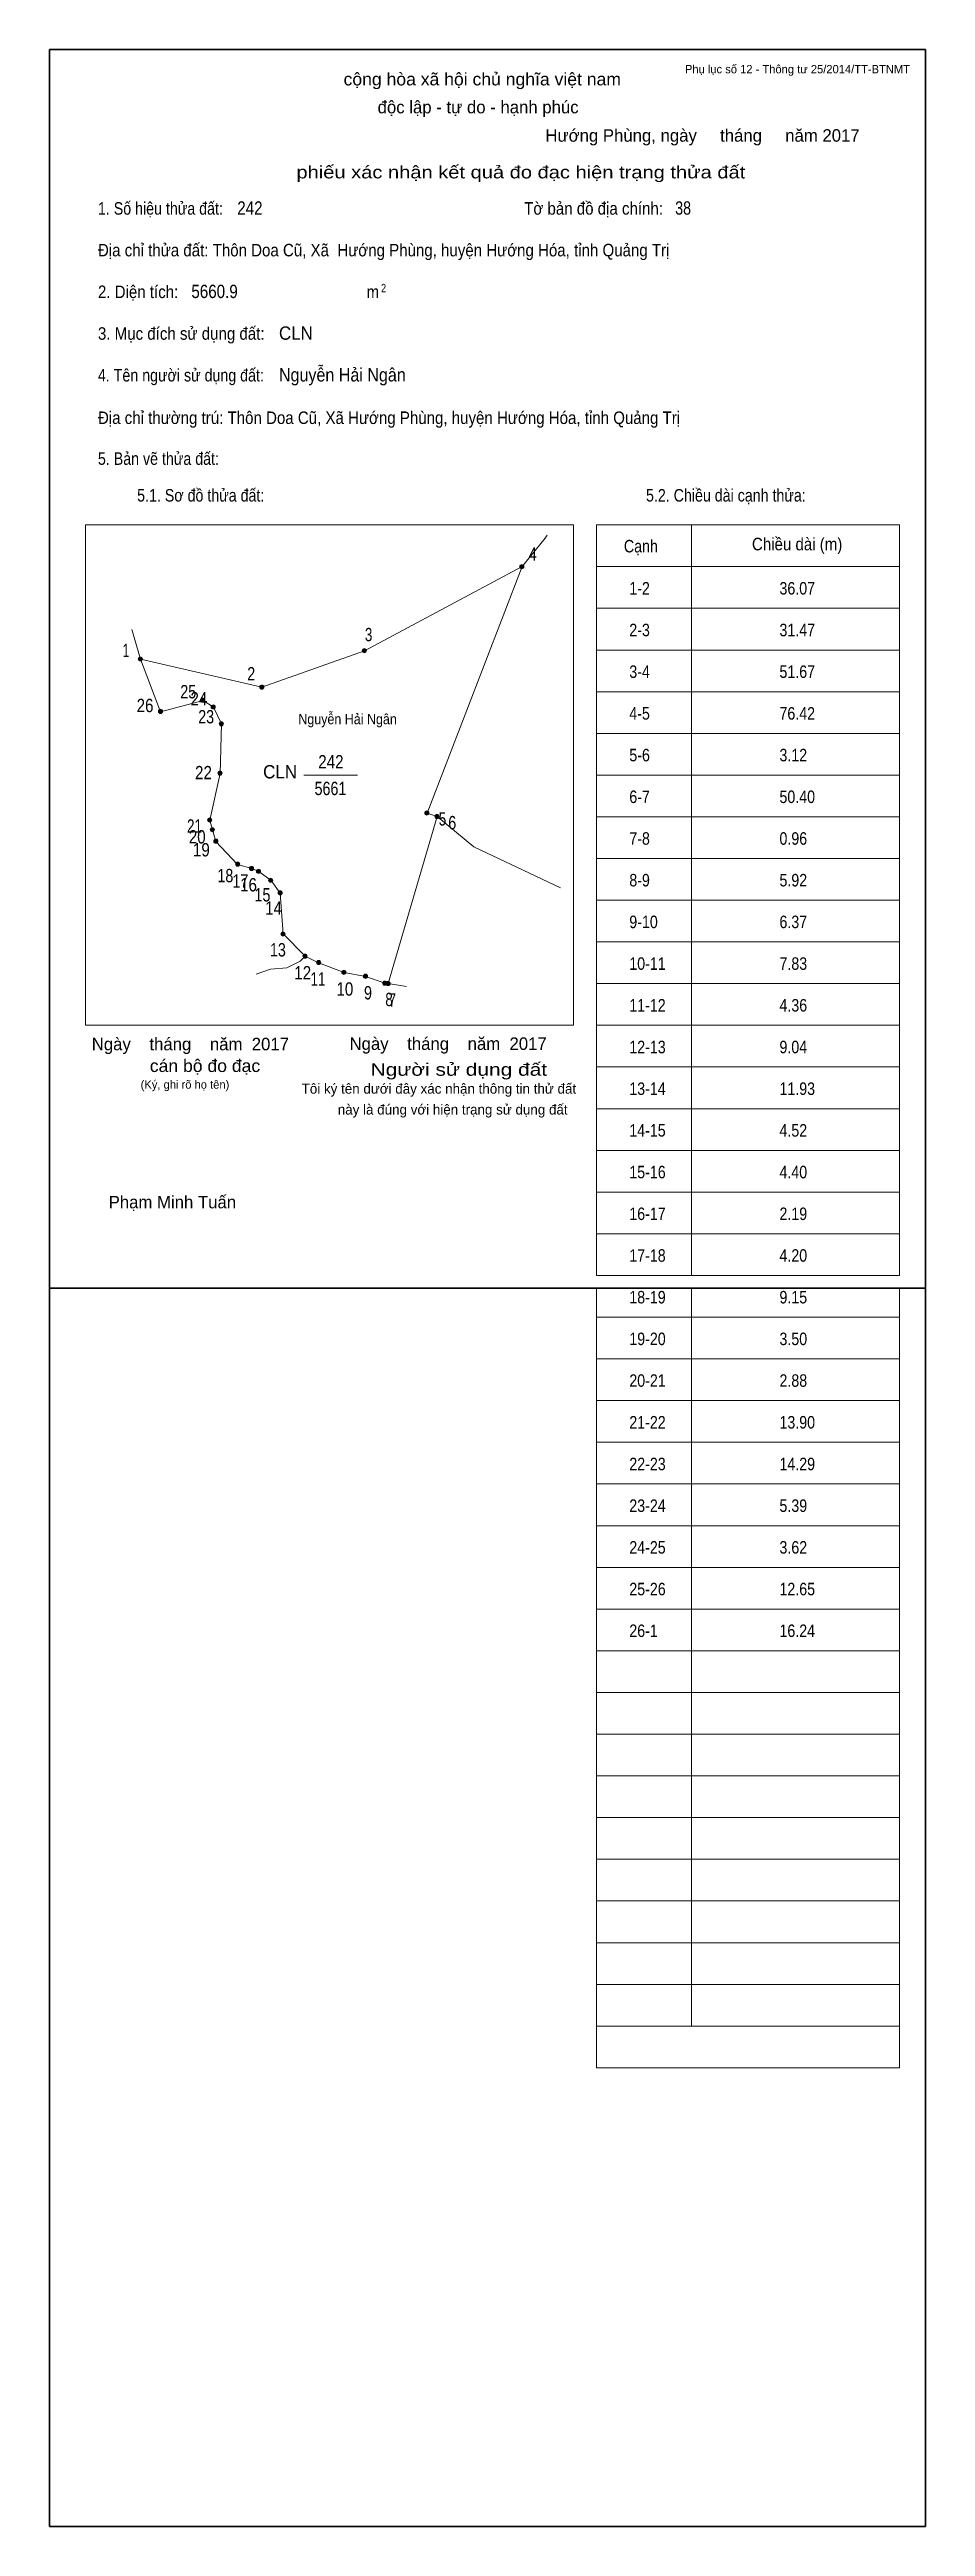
# Model space of a CAD drawing. Header units: centimetres. Extents: x 0 to 21, y -29.7 to 29.7.
import ezdxf
from ezdxf.enums import TextEntityAlignment as Align

# ---------------------------------------------------------------- set-up
doc = ezdxf.new("R2010")
doc.units = ezdxf.units.CM
doc.header["$LTSCALE"] = 0.12
for name, color, linetype in [('2', 7, 'Continuous'), ('30', 7, 'Continuous'), ('34', 7, 'Continuous')]:
    doc.layers.add(name, color=color, linetype=linetype)
for name, color, linetype, lineweight in [('32', 7, 'Continuous', 13), ('33', 7, 'Continuous', 13), ('6', 7, 'Continuous', 13), ('63', 7, 'Continuous', 13)]:
    doc.layers.add(name, color=color, linetype=linetype, lineweight=lineweight)

msp = doc.modelspace()

# ---------------------------------------------------------------- hatches: boundary and pattern name
at = {"layer": '32'}
for points in [[(11.3736, 17.3004, 1), (11.2736, 17.3004, 1)], [(2.2264, 15.0828, 1), (2.1264, 15.0828, 1)], [(7.5972, 15.2825, 1), (7.4972, 15.2825, 1)], [(5.1393, 14.4107, 1), (5.0393, 14.4107, 1)], [(2.7103, 13.8273, 1), (2.6103, 13.8273, 1)], [(3.723, 14.0983, 1), (3.623, 14.0983, 1)], [(3.9733, 13.9326, 1), (3.8733, 13.9326, 1)], [(4.1697, 13.5315, 1), (4.0697, 13.5315, 1)], [(4.1374, 12.3481, 1), (4.0374, 12.3481, 1)], [(9.0947, 11.3917, 1), (8.9947, 11.3917, 1)], [(9.34, 11.3089, 1), (9.24, 11.3089, 1)], [(3.8904, 11.2227, 1), (3.7904, 11.2227, 1)], [(3.9526, 10.9923, 1), (3.8526, 10.9923, 1)], [(4.0379, 10.7147, 1), (3.9379, 10.7147, 1)], [(4.5608, 10.1661, 1), (4.4608, 10.1661, 1)], [(4.8931, 10.0617, 1), (4.7931, 10.0617, 1)], [(5.0614, 9.9937, 1), (4.9614, 9.9937, 1)], [(5.3531, 9.7749, 1), (5.2531, 9.7749, 1)], [(5.5793, 9.4766, 1), (5.4793, 9.4766, 1)], [(5.6464, 8.4904, 1), (5.5464, 8.4904, 1)], [(6.1743, 7.9592, 1), (6.0743, 7.9592, 1)], [(6.5008, 7.8043, 1), (6.4008, 7.8043, 1)], [(7.1058, 7.5689, 1), (7.0058, 7.5689, 1)], [(7.6254, 7.4761, 1), (7.5254, 7.4761, 1)], [(8.0878, 7.312, 1), (7.9878, 7.312, 1)], [(8.1665, 7.3004, 1), (8.0665, 7.3004, 1)]]:
    msp.add_hatch(color=256, dxfattribs=at).paths.add_polyline_path(points)

# ---------------------------------------------------------------- linework, layer by layer
for centre in [(11.3236, 17.3004), (2.1764, 15.0828), (7.5472, 15.2825), (5.0893, 14.4107), (2.6603, 13.8273), (3.673, 14.0983), (3.9233, 13.9326), (4.1197, 13.5315), (4.0874, 12.3481), (9.0447, 11.3917), (9.29, 11.3089), (3.8404, 11.2227), (3.9026, 10.9923), (3.9879, 10.7147), (4.5108, 10.1661), (4.8431, 10.0617), (5.0114, 9.9937), (5.3031, 9.7749), (5.5293, 9.4766), (5.5964, 8.4904), (6.1243, 7.9592), (6.4508, 7.8043), (7.0558, 7.5689), (7.5754, 7.4761), (8.0378, 7.312), (8.1165, 7.3004)]:
    msp.add_circle(centre, 0.05, dxfattribs=at)
at = {"layer": '33'}
msp.add_line((6.1, 12.3), (7.38, 12.3), dxfattribs=at)
at = {"layer": '6'}
for p, q in [((2.18, 15.08), (1.97, 15.79)), ((2.66, 13.82), (2.18, 15.08)), ((9.29, 11.31), (8.12, 7.3)), ((6.45, 7.8), (6.13, 7.96)), ((8.56, 7.23), (8.12, 7.3))]:
    msp.add_line(p, q, dxfattribs=at)
for points in [[(11.93, 18.05), (11.88, 17.98), (11.33, 17.3)], [(2.18, 15.08), (5.09, 14.41), (7.55, 15.28), (11.33, 17.3)], [(11.33, 17.3), (9.05, 11.39), (9.29, 11.31)], [(2.66, 13.82), (3.68, 14.09), (3.93, 13.93), (4.12, 13.53), (4.09, 12.34)], [(4.09, 12.34), (3.84, 11.22), (3.91, 10.99)], [(12.25, 9.6), (10.17, 10.58), (9.29, 11.31)], [(4.85, 10.06), (4.51, 10.16), (3.99, 10.71), (3.91, 10.99)], [(6.13, 7.96), (5.6, 8.49), (5.53, 9.47), (5.31, 9.77), (5.02, 9.99), (4.85, 10.06)], [(6.13, 7.96), (6.01, 7.84), (5.69, 7.68), (5.3, 7.65), (4.95, 7.53)], [(6.45, 7.8), (7.06, 7.57), (7.58, 7.47)], [(8.12, 7.3), (8.04, 7.31), (7.58, 7.47)]]:
    msp.add_lwpolyline(points, dxfattribs=at)
at = {"layer": '63'}
for p, q in [((0.86, 18.3), (12.56, 18.3)), ((0.86, 6.3), (0.86, 18.3)), ((12.56, 6.3), (12.56, 18.3)), ((13.11, 18.3), (20.38, 18.3)), ((13.11, 0.3), (13.11, 18.3)), ((15.39, 0.3), (15.39, 18.3)), ((20.38, 0.3), (20.38, 18.3)), ((13.11, 17.3), (20.38, 17.3)), ((13.11, 16.3), (20.38, 16.3)), ((13.11, 15.3), (20.38, 15.3)), ((13.11, 14.3), (20.38, 14.3)), ((13.11, 13.3), (20.38, 13.3)), ((13.11, 12.3), (20.38, 12.3)), ((13.11, 11.3), (20.38, 11.3)), ((13.11, 10.3), (20.38, 10.3)), ((13.11, 9.3), (20.38, 9.3)), ((13.11, 8.3), (20.38, 8.3)), ((13.11, 7.3), (20.38, 7.3)), ((0.86, 6.3), (12.56, 6.3)), ((13.11, 6.3), (20.38, 6.3)), ((13.11, 5.3), (20.38, 5.3)), ((13.11, 4.3), (20.38, 4.3)), ((13.11, 3.3), (20.38, 3.3)), ((13.11, 2.3), (20.38, 2.3)), ((13.11, 1.3), (20.38, 1.3)), ((13.11, 0.3), (20.38, 0.3)), ((13.11, -18.7), (13.11, 0)), ((15.39, -17.7), (15.39, 0)), ((20.38, -18.7), (20.38, 0)), ((13.11, -0.7), (20.38, -0.7)), ((13.11, -0.7), (20.38, -0.7)), ((13.11, -1.7), (20.38, -1.7)), ((13.11, -2.7), (20.38, -2.7)), ((13.11, -3.7), (20.38, -3.7)), ((13.11, -4.7), (20.38, -4.7)), ((13.11, -5.7), (20.38, -5.7)), ((13.11, -6.7), (20.38, -6.7)), ((13.11, -7.7), (20.38, -7.7)), ((13.11, -8.7), (20.38, -8.7)), ((13.11, -9.7), (20.38, -9.7)), ((13.11, -10.7), (20.38, -10.7)), ((13.11, -11.7), (20.38, -11.7)), ((13.11, -12.7), (20.38, -12.7)), ((13.11, -13.7), (20.38, -13.7)), ((13.11, -14.7), (20.38, -14.7)), ((13.11, -15.7), (20.38, -15.7)), ((13.11, -16.7), (20.38, -16.7)), ((13.11, -17.7), (20.38, -17.7)), ((13.11, -18.7), (20.38, -18.7))]:
    msp.add_line(p, q, dxfattribs=at)
at = {"layer": '63', "lineweight": 35}
for points in [[(0, 0), (0, 29.7), (21, 29.7), (21, 0)], [(0, -29.7), (0, 0), (21, 0), (21, -29.7)]]:
    msp.add_lwpolyline(points, close=True, dxfattribs=at)

# ---------------------------------------------------------------- texts
at = {"layer": '2', "width": 0.9}
msp.add_text('Nguyễn Hải Ngân', height=0.2486, dxfattribs=at).set_placement((7.145, 13.52), align=Align.CENTER)
at = {"layer": '30', "width": 0.85}
for s, p in [('1-2', (13.9, 16.63)), ('36.07', (17.5, 16.63)), ('2-3', (13.9, 15.63)), ('31.47', (17.5, 15.63)), ('3-4', (13.9, 14.63)), ('51.67', (17.5, 14.63)), ('4-5', (13.9, 13.63)), ('76.42', (17.5, 13.63)), ('5-6', (13.9, 12.63)), ('3.12', (17.5, 12.63)), ('6-7', (13.9, 11.63)), ('50.40', (17.5, 11.63)), ('7-8', (13.9, 10.63)), ('0.96', (17.5, 10.63)), ('8-9', (13.9, 9.63)), ('5.92', (17.5, 9.63)), ('9-10', (13.9, 8.63)), ('6.37', (17.5, 8.63)), ('10-11', (13.9, 7.63)), ('7.83', (17.5, 7.63)), ('11-12', (13.9, 6.63)), ('4.36', (17.5, 6.63)), ('12-13', (13.9, 5.63)), ('9.04', (17.5, 5.63)), ('13-14', (13.9, 4.63)), ('11.93', (17.5, 4.63)), ('14-15', (13.9, 3.63)), ('4.52', (17.5, 3.63)), ('15-16', (13.9, 2.63)), ('4.40', (17.5, 2.63)), ('16-17', (13.9, 1.63)), ('2.19', (17.5, 1.63)), ('17-18', (13.9, 0.63)), ('4.20', (17.5, 0.63)), ('18-19', (13.9, -0.37)), ('9.15', (17.5, -0.37)), ('19-20', (13.9, -1.37)), ('3.50', (17.5, -1.37)), ('20-21', (13.9, -2.37)), ('2.88', (17.5, -2.37)), ('21-22', (13.9, -3.37)), ('13.90', (17.5, -3.37)), ('22-23', (13.9, -4.37)), ('14.29', (17.5, -4.37)), ('23-24', (13.9, -5.37)), ('5.39', (17.5, -5.37)), ('24-25', (13.9, -6.37)), ('3.62', (17.5, -6.37)), ('25-26', (13.9, -7.37)), ('12.65', (17.5, -7.37)), ('26-1', (13.9, -8.37)), ('16.24', (17.5, -8.37))]:
    msp.add_text(s, height=0.3, dxfattribs=at).set_placement(p)
at = {"layer": '32'}
for s, width, p in [('4', 0.8, (11.585, 17.44)), ('1', 0.65, (1.83, 15.13)), ('3', 0.75, (7.65, 15.51)), ('2', 0.8, (4.835, 14.57)), ('25', 0.8, (3.325, 14.14)), ('24', 0.85, (3.58, 13.97)), ('26', 0.85, (2.29, 13.81)), ('23', 0.8, (3.755, 13.54)), ('22', 0.85, (3.69, 12.2)), ('5', 0.75, (9.42, 11.09)), ('6', 0.8, (9.655, 11)), ('21', 0.75, (3.475, 10.92)), ('20', 0.85, (3.54, 10.66)), ('19', 0.85, (3.64, 10.35)), ('18', 0.8, (4.215, 9.73)), ('17', 0.8, (4.575, 9.6)), ('16', 0.85, (4.77, 9.51)), ('15', 0.8, (5.105, 9.27)), ('14', 0.85, (5.37, 8.95)), ('13', 0.8, (5.475, 7.95)), ('12', 0.85, (6.07, 7.4)), ('11', 0.75, (6.435, 7.25)), ('10', 0.85, (7.08, 7.01)), ('9', 0.8, (7.635, 6.92)), ('8', 0.75, (8.14, 6.76)), ('7', 0.75, (8.22, 6.75))]:
    msp.add_text(s, height=0.32, dxfattribs=dict(at, width=width)).set_placement(p, align=Align.CENTER)
at = {"layer": '33'}
for s, width, p in [('242', 0.85, (6.745, 12.46)), ('5661', 0.8, (6.735, 11.82))]:
    msp.add_text(s, height=0.32, dxfattribs=dict(at, width=width)).set_placement(p, align=Align.CENTER)
at = {"layer": '34'}
for s, width, p in [('242', 0.85, (4.5, 25.74)), ('38', 0.8, (15, 25.74)), ('5660.9', 0.85, (3.4, 23.74)), ('CLN', 0.95, (5.5, 22.74)), ('Nguyễn Hải Ngân', 0.9, (5.5, 21.74)), ('CLN', 0.95, (5.12, 12.22))]:
    msp.add_text(s, height=0.32, dxfattribs=dict(at, width=width)).set_placement(p)
at = {"layer": '63', "width": 1.05}
msp.add_text('cộng hòa xã hội chủ nghĩa việt nam', height=0.3, dxfattribs=at).set_placement((10.375, 28.84), align=Align.CENTER)
at = {"layer": '63'}
for s, height, p in [('Phụ lục số 12 - Thông tư 25/2014/TT-BTNMT', 0.2, (20.63, 29.13)), ('Ngày    tháng    năm  2017', 0.3, (5.74, 5.7)), ('Ngày    tháng    năm  2017', 0.3, (11.92, 5.71)), ('(Ký, ghi rõ họ tên)', 0.2, (4.31, 4.78))]:
    msp.add_text(s, height=height, dxfattribs=at).set_placement(p, align=Align.RIGHT)
for s, height, p in [('độc lập - tự do - hạnh phúc', 0.3, (10.275, 28.17)), ('Hướng Phùng, ngày     tháng     năm 2017', 0.3, (15.655, 27.49)), ('Tôi ký tên dưới đây xác nhận thông tin thử đất', 0.24, (9.335, 4.66)), ('này là đúng với hiện trạng sử dụng đất', 0.24, (9.665, 4.16)), ('Phạm Minh Tuấn', 0.3, (2.945, 1.91))]:
    msp.add_text(s, height=height, dxfattribs=at).set_placement(p, align=Align.CENTER)
for s, width, p in [('phiếu xác nhận kết quả đo đạc hiện trạng thửa đất', 1.2, (16.68, 26.61)), ('cán bộ đo đạc', 1.05, (5.05, 5.18)), ('Người sử dụng đất', 1.25, (11.93, 5.09))]:
    msp.add_text(s, height=0.3, dxfattribs=dict(at, width=width)).set_placement(p, align=Align.RIGHT)
for s, height, width, p in [('1. Số hiệu thửa đất:', 0.3, 0.85, (1.16, 25.74)), ('Tờ bản đồ địa chính:', 0.3, 0.9, (11.38, 25.74)), ('Địa chỉ thửa đất: Thôn Doa Cũ, Xã  Hướng Phùng, huyện Hướng Hóa, tỉnh Quảng Trị', 0.3, 0.9, (1.16, 24.74)), ('2. Diện tích:', 0.3, 0.9, (1.16, 23.74)), ('m', 0.3, 0.9, (7.6, 23.74)), ('2', 0.2, 0.8, (7.95, 23.88)), ('3. Mục đích sử dụng đất:', 0.3, 0.9, (1.16, 22.74)), ('4. Tên người sử dụng đất:', 0.3, 0.85, (1.16, 21.74)), ('Địa chỉ thường trú: Thôn Doa Cũ, Xã Hướng Phùng, huyện Hướng Hóa, tỉnh Quảng Trị', 0.3, 0.9, (1.16, 20.72)), ('5. Bản vẽ thửa đất:', 0.3, 0.85, (1.16, 19.74)), ('5.1. Sơ đồ thửa đất:', 0.3, 0.85, (2.1, 18.86)), ('5.2. Chiều dài cạnh thửa:', 0.3, 0.85, (14.3, 18.86)), ('Cạnh', 0.3, 0.85, (13.77, 17.64)), ('Chiều dài (m)', 0.3, 0.9, (16.84, 17.69))]:
    msp.add_text(s, height=height, dxfattribs=dict(at, width=width)).set_placement(p)

doc.saveas('drawing.dxf')
